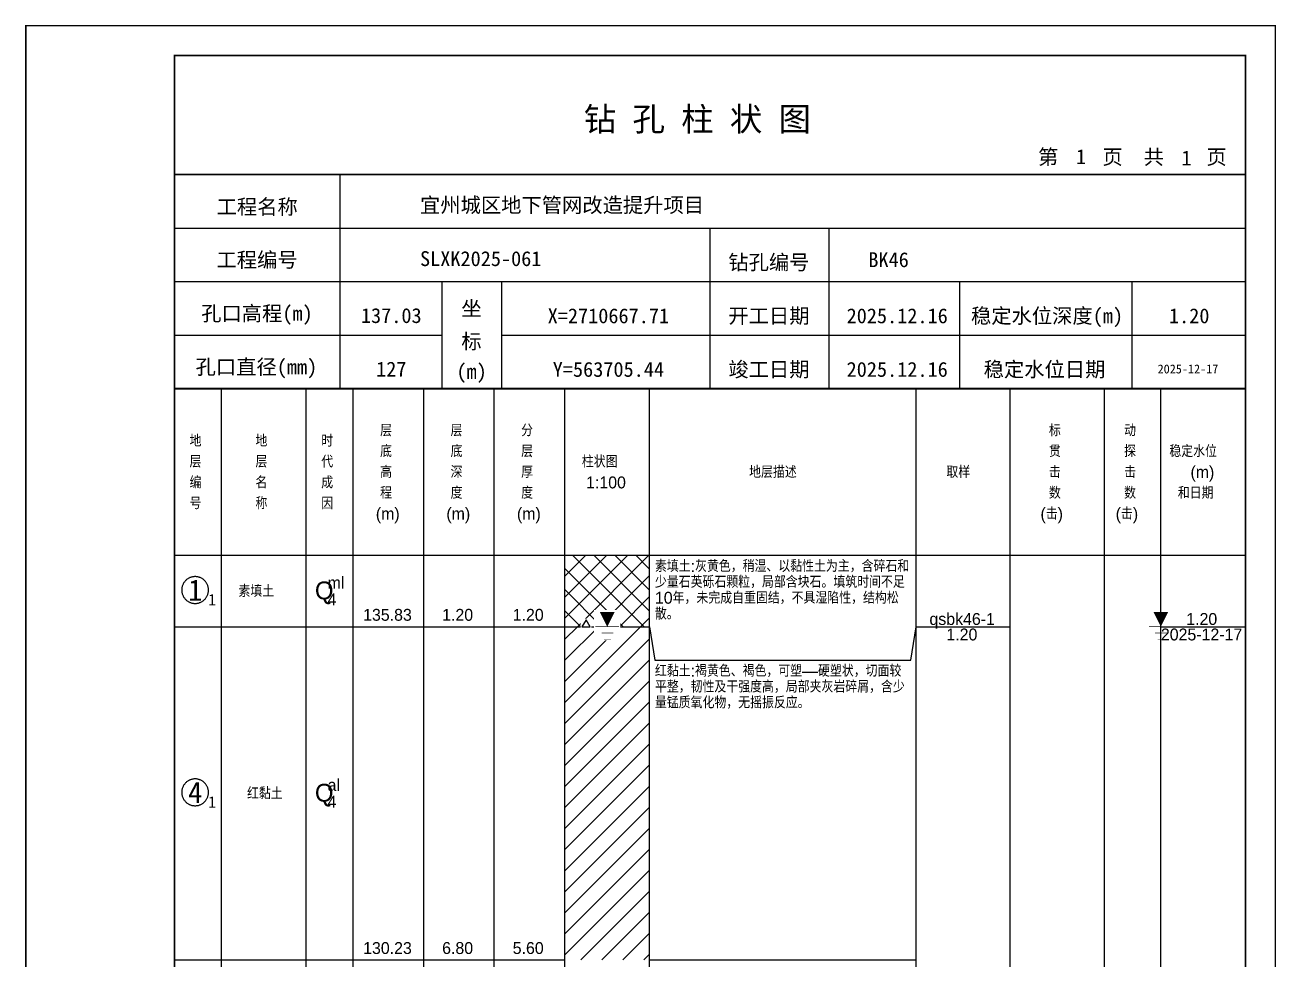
# Model space of a CAD drawing. Header units: millimetres. Extents: x 12489 to 89920, y 4630 to 4927.
# Drawn here: x 22389.3 to 22599.6, y 4769.7 to 4926.8 of the extents above; entities that cross this region are included whole.
import ezdxf
from ezdxf.enums import TextEntityAlignment as Align

# ---------------------------------------------------------------- set-up
doc = ezdxf.new("R2010")
doc.units = ezdxf.units.MM
doc.layers.add('ZZT_TC', color=7, linetype='Continuous')
doc.styles.add('成果图图块', font='', dxfattribs={"height": 2.5})
doc.styles.add('成果图模板', font='')
doc.styles.add('成果图模板标题', font='simhei.ttf')
doc.styles.add('成果图表体', font='Comfont.shx', dxfattribs={"height": 2, "bigfont": 'Hztxt12a.shx'})
doc.styles.get('成果图图块').set_extended_font_data('FangSong_GB2312')
doc.styles.get('成果图模板').set_extended_font_data('FangSong_GB2312')

# ---------------------------------------------------------------- blocks, each defined once
blk = doc.blocks.new('DCBH-1-1-1002', base_point=(0.3, -0.11))
at = {"layer": 'ZZT_TC', "color": 7}
blk.add_polyline3d([(-0.19, 2.31, 0), (-0.3, 2.31, 0), (-0.41, 2.3, 0), (-0.52, 2.29, 0), (-0.63, 2.27, 0), (-0.73, 2.24, 0), (-0.84, 2.21, 0), (-0.95, 2.18, 0), (-1.05, 2.14, 0), (-1.15, 2.09, 0), (-1.25, 2.04, 0), (-1.35, 1.99, 0), (-1.44, 1.93, 0), (-1.53, 1.87, 0), (-1.62, 1.8, 0), (-1.7, 1.73, 0), (-1.78, 1.65, 0), (-1.86, 1.57, 0), (-1.93, 1.49, 0), (-2, 1.4, 0), (-2.06, 1.31, 0), (-2.12, 1.22, 0), (-2.17, 1.12, 0), (-2.22, 1.02, 0), (-2.27, 0.92, 0), (-2.31, 0.82, 0), (-2.34, 0.71, 0), (-2.37, 0.61, 0), (-2.4, 0.5, 0), (-2.41, 0.39, 0), (-2.43, 0.28, 0), (-2.44, 0.17, 0), (-2.44, 0.06, 0), (-2.44, -0.05, 0), (-2.43, -0.16, 0), (-2.41, -0.27, 0), (-2.4, -0.38, 0), (-2.37, -0.49, 0), (-2.34, -0.6, 0), (-2.31, -0.7, 0), (-2.27, -0.8, 0), (-2.22, -0.9, 0), (-2.17, -1, 0), (-2.12, -1.1, 0), (-2.06, -1.19, 0), (-2, -1.28, 0), (-1.93, -1.37, 0), (-1.86, -1.45, 0), (-1.78, -1.53, 0), (-1.7, -1.61, 0), (-1.62, -1.68, 0), (-1.53, -1.75, 0), (-1.44, -1.81, 0), (-1.35, -1.87, 0), (-1.25, -1.93, 0), (-1.15, -1.98, 0), (-1.05, -2.02, 0), (-0.95, -2.06, 0), (-0.84, -2.1, 0), (-0.73, -2.13, 0), (-0.63, -2.15, 0), (-0.52, -2.17, 0), (-0.41, -2.18, 0), (-0.3, -2.19, 0), (-0.19, -2.19, 0), (-0.08, -2.19, 0), (0.03, -2.18, 0), (0.14, -2.17, 0), (0.25, -2.15, 0), (0.36, -2.13, 0), (0.47, -2.1, 0), (0.57, -2.06, 0), (0.67, -2.02, 0), (0.77, -1.98, 0), (0.87, -1.93, 0), (0.97, -1.87, 0), (1.06, -1.81, 0), (1.15, -1.75, 0), (1.24, -1.68, 0), (1.32, -1.61, 0), (1.4, -1.53, 0), (1.48, -1.45, 0), (1.55, -1.37, 0), (1.62, -1.28, 0), (1.68, -1.19, 0), (1.74, -1.1, 0), (1.8, -1, 0), (1.85, -0.9, 0), (1.89, -0.8, 0), (1.93, -0.7, 0), (1.97, -0.6, 0), (2, -0.49, 0), (2.02, -0.38, 0), (2.04, -0.27, 0), (2.05, -0.16, 0), (2.06, -0.05, 0), (2.06, 0.06, 0), (2.06, 0.17, 0), (2.05, 0.28, 0), (2.04, 0.39, 0), (2.02, 0.5, 0), (2, 0.61, 0), (1.97, 0.71, 0), (1.93, 0.82, 0), (1.89, 0.92, 0), (1.85, 1.02, 0), (1.8, 1.12, 0), (1.74, 1.22, 0), (1.68, 1.31, 0), (1.62, 1.4, 0), (1.55, 1.49, 0), (1.48, 1.57, 0), (1.4, 1.65, 0), (1.32, 1.73, 0), (1.24, 1.8, 0), (1.15, 1.87, 0), (1.06, 1.93, 0), (0.97, 1.99, 0), (0.87, 2.04, 0), (0.77, 2.09, 0), (0.67, 2.14, 0), (0.57, 2.18, 0), (0.47, 2.21, 0), (0.36, 2.24, 0), (0.25, 2.27, 0), (0.14, 2.29, 0), (0.03, 2.3, 0), (-0.08, 2.31, 0), (-0.19, 2.31, 0)], dxfattribs=at)
at = {"style": '成果图图块'}
blk.add_text('1', height=3.57, dxfattribs=at).set_placement((-0.16, -1.74), align=Align.CENTER)
blk.add_text('1', height=1.91, dxfattribs=at).set_placement((2.03, -2.53))
blk = doc.blocks.new('DCBH-1-1-1003', base_point=(0.3, -0.11))
at = {"layer": 'ZZT_TC', "color": 7}
blk.add_polyline3d([(-0.19, 2.31, 0), (-0.3, 2.31, 0), (-0.41, 2.3, 0), (-0.52, 2.29, 0), (-0.63, 2.27, 0), (-0.73, 2.24, 0), (-0.84, 2.21, 0), (-0.95, 2.18, 0), (-1.05, 2.14, 0), (-1.15, 2.09, 0), (-1.25, 2.04, 0), (-1.35, 1.99, 0), (-1.44, 1.93, 0), (-1.53, 1.87, 0), (-1.62, 1.8, 0), (-1.7, 1.73, 0), (-1.78, 1.65, 0), (-1.86, 1.57, 0), (-1.93, 1.49, 0), (-2, 1.4, 0), (-2.06, 1.31, 0), (-2.12, 1.22, 0), (-2.17, 1.12, 0), (-2.22, 1.02, 0), (-2.27, 0.92, 0), (-2.31, 0.82, 0), (-2.34, 0.71, 0), (-2.37, 0.61, 0), (-2.4, 0.5, 0), (-2.41, 0.39, 0), (-2.43, 0.28, 0), (-2.44, 0.17, 0), (-2.44, 0.06, 0), (-2.44, -0.05, 0), (-2.43, -0.16, 0), (-2.41, -0.27, 0), (-2.4, -0.38, 0), (-2.37, -0.49, 0), (-2.34, -0.6, 0), (-2.31, -0.7, 0), (-2.27, -0.8, 0), (-2.22, -0.9, 0), (-2.17, -1, 0), (-2.12, -1.1, 0), (-2.06, -1.19, 0), (-2, -1.28, 0), (-1.93, -1.37, 0), (-1.86, -1.45, 0), (-1.78, -1.53, 0), (-1.7, -1.61, 0), (-1.62, -1.68, 0), (-1.53, -1.75, 0), (-1.44, -1.81, 0), (-1.35, -1.87, 0), (-1.25, -1.93, 0), (-1.15, -1.98, 0), (-1.05, -2.02, 0), (-0.95, -2.06, 0), (-0.84, -2.1, 0), (-0.73, -2.13, 0), (-0.63, -2.15, 0), (-0.52, -2.17, 0), (-0.41, -2.18, 0), (-0.3, -2.19, 0), (-0.19, -2.19, 0), (-0.08, -2.19, 0), (0.03, -2.18, 0), (0.14, -2.17, 0), (0.25, -2.15, 0), (0.36, -2.13, 0), (0.47, -2.1, 0), (0.57, -2.06, 0), (0.67, -2.02, 0), (0.77, -1.98, 0), (0.87, -1.93, 0), (0.97, -1.87, 0), (1.06, -1.81, 0), (1.15, -1.75, 0), (1.24, -1.68, 0), (1.32, -1.61, 0), (1.4, -1.53, 0), (1.48, -1.45, 0), (1.55, -1.37, 0), (1.62, -1.28, 0), (1.68, -1.19, 0), (1.74, -1.1, 0), (1.8, -1, 0), (1.85, -0.9, 0), (1.89, -0.8, 0), (1.93, -0.7, 0), (1.97, -0.6, 0), (2, -0.49, 0), (2.02, -0.38, 0), (2.04, -0.27, 0), (2.05, -0.16, 0), (2.06, -0.05, 0), (2.06, 0.06, 0), (2.06, 0.17, 0), (2.05, 0.28, 0), (2.04, 0.39, 0), (2.02, 0.5, 0), (2, 0.61, 0), (1.97, 0.71, 0), (1.93, 0.82, 0), (1.89, 0.92, 0), (1.85, 1.02, 0), (1.8, 1.12, 0), (1.74, 1.22, 0), (1.68, 1.31, 0), (1.62, 1.4, 0), (1.55, 1.49, 0), (1.48, 1.57, 0), (1.4, 1.65, 0), (1.32, 1.73, 0), (1.24, 1.8, 0), (1.15, 1.87, 0), (1.06, 1.93, 0), (0.97, 1.99, 0), (0.87, 2.04, 0), (0.77, 2.09, 0), (0.67, 2.14, 0), (0.57, 2.18, 0), (0.47, 2.21, 0), (0.36, 2.24, 0), (0.25, 2.27, 0), (0.14, 2.29, 0), (0.03, 2.3, 0), (-0.08, 2.31, 0), (-0.19, 2.31, 0)], dxfattribs=at)
at = {"style": '成果图图块'}
blk.add_text('4', height=3.57, dxfattribs=at).set_placement((-0.16, -1.74), align=Align.CENTER)
blk.add_text('1', height=1.91, dxfattribs=at).set_placement((2.03, -2.53))
blk = doc.blocks.new('gkcjsw.dwg')
blk.add_wipeout([(-2.2, -2.29), (2.2, -2.29), (2.2, 2.83), (-2.2, 2.83)])
at = {"color": 7, "const_width": 0.1}
blk.add_lwpolyline([(-1.02, 2.63), (0.98, 2.63), (-0.02, 0.13)], close=True, dxfattribs=at)
for points in [[(-2, 0), (2, 0)], [(-0.96, -1.04), (1.04, -1.04)], [(-0.53, -2.09), (0.63, -2.09)]]:
    blk.add_lwpolyline(points, dxfattribs=at)
blk = doc.blocks.new('gkwdsw.dwg')
blk.add_wipeout([(-2.2, -2.29), (2.2, -2.29), (2.2, 2.7), (-2.2, 2.7)])
at = {"color": 7}
blk.add_lwpolyline([(0, 0, 0, 2.5, 0), (0, 2.5, 0, 0, 0)], format="xyseb", dxfattribs=at)
at = {"color": 7, "const_width": 0.1}
for points in [[(-2, 0), (2, 0)], [(-0.96, -1.04), (1.04, -1.04)], [(-0.53, -2.09), (0.63, -2.09)]]:
    blk.add_lwpolyline(points, dxfattribs=at)
blk = doc.blocks.new('gkqy4.dwg')
blk.add_wipeout([(-0.89, -0.2), (0.89, -0.2), (0.89, 1.38), (-0.89, 1.38)])
at = {"color": 7}
blk.add_lwpolyline([(-0.01, 1.18), (-0.69, 0), (0.69, 0)], close=True, dxfattribs=at)
blk = doc.blocks.new('钻孔柱状图路桥昇龙制图梁世成校核莫家里.dwg46', base_point=(25, 236))
for p, q in [((52.82, 236), (52.82, 272)), ((25, 263), (205, 263)), ((115, 236), (115, 263)), ((135, 236), (135, 263)), ((25, 254), (205, 254)), ((70, 236), (70, 254)), ((80, 236), (80, 254)), ((157, 236), (157, 254)), ((185.95, 236), (185.95, 254)), ((25, 245), (70, 245)), ((80, 245), (205, 245))]:
    blk.add_line(p, q)
for points, const_width in [([(0, 0), (210, 0), (210, 297), (0, 297)], 0.25), ([(25, 5), (205, 5), (205, 292), (25, 292)], 0.3)]:
    blk.add_lwpolyline(points, close=True, dxfattribs=dict(const_width=const_width))
at = {"const_width": 0.3}
for points in [[(25, 272), (205, 272)], [(25, 236), (205, 236)]]:
    blk.add_lwpolyline(points, dxfattribs=at)
for s, height, style, p in [('钻 孔 柱 状 图', 4, '成果图模板标题', (93.8, 279.31)), ('第', 2.5, '成果图模板', (170.12, 273.7)), ('页', 2.5, '成果图模板', (180.96, 273.7)), ('共', 2.5, '成果图模板', (187.88, 273.7)), ('页', 2.5, '成果图模板', (198.44, 273.7)), ('工程名称', 2.5, '成果图模板', (32.07, 265.32)), ('宜州城区地下管网改造提升项目', 2.5, '成果图模板', (66.26, 265.61)), ('工程编号', 2.5, '成果图模板', (32.05, 256.41)), ('SLXK2025-061', 2.5, '成果图模板', (66.26, 256.61)), ('钻孔编号', 2.5, '成果图模板', (118.08, 256)), ('BK46', 2.5, '成果图模板', (141.61, 256.43)), ('孔口高程(m)', 2.5, '成果图模板', (29.48, 247.41)), ('坐', 2.5, '成果图模板', (73.21, 248.24)), ('开工日期', 2.5, '成果图模板', (118.08, 247)), ('稳定水位深度(m)', 2.5, '成果图模板', (158.86, 247)), ('标', 2.5, '成果图模板', (73.21, 242.7)), ('孔口直径(mm)', 2.5, '成果图模板', (28.54, 238.41)), ('(m) ', 2.5, '成果图模板', (72.38, 237.65)), ('竣工日期', 2.5, '成果图模板', (118.08, 238)), ('稳定水位日期', 2.5, '成果图模板', (160.99, 238))]:
    blk.add_text(s, height=height, dxfattribs=dict(style=style)).set_placement(p)
at = {"style": '成果图模板'}
for s, height, p in [('1', 2.5, (177.35, 273.74)), ('1', 2.5, (195.08, 273.53)), ('137.03', 2.5, (61.43, 247.04)), ('X=2710667.71', 2.5, (97.92, 247)), ('2025.12.16', 2.5, (146.46, 247)), ('1.20', 2.5, (195.54, 247)), ('127', 2.5, (61.43, 238.04)), ('Y=563705.44', 2.5, (97.92, 238)), ('2025.12.16', 2.5, (146.46, 238)), ('2025-12-17', 1.5, (195.33, 238.57))]:
    blk.add_text(s, height=height, dxfattribs=at).set_placement(p, align=Align.CENTER)

msp = doc.modelspace()

# ---------------------------------------------------------------- hatches: boundary and pattern name
at = {"linetype": 'Continuous'}
h = msp.add_hatch(dxfattribs=at)
h.set_pattern_fill('GKSTT', scale=0.5, style=0, pattern_type=2)
h.set_pattern_definition([(45, (0, 0), (-1.76776695, 1.76776695), []), (135, (0, 0), (-1.76776695, -1.76776695), [])])
h.paths.add_polyline_path([(22480.06, 4825.71), (22494.29, 4825.71), (22494.29, 4837.71), (22480.06, 4837.71)])
h = msp.add_hatch(dxfattribs=at)
h.set_pattern_fill('GKNXT', scale=0.5, style=0, pattern_type=2)
h.set_pattern_definition([(45, (0, 0), (-1.76776695, 1.76776695), [])])
h.paths.add_polyline_path([(22480.06, 4769.71), (22494.29, 4769.71), (22494.29, 4825.71), (22480.06, 4825.71)])

# ---------------------------------------------------------------- linework, layer by layer
at = {"color": 0}
for p, q in [((22414.45, 4837.71), (22422.35, 4837.71)), ((22414.45, 4825.71), (22414.45, 4837.71)), ((22422.35, 4825.71), (22422.35, 4837.71)), ((22414.45, 4825.71), (22422.35, 4825.71)), ((22414.45, 4825.71), (22422.35, 4825.71)), ((22414.45, 4769.71), (22414.45, 4825.71)), ((22422.35, 4769.71), (22422.35, 4825.71)), ((22414.45, 4769.71), (22422.35, 4769.71))]:
    msp.add_line(p, q, dxfattribs=at)
for points in [[(22414.45, 4865.71), (22422.35, 4865.71)], [(22414.45, 4837.71), (22414.45, 4865.71)], [(22422.35, 4837.71), (22422.35, 4865.71)], [(22422.35, 4865.71), (22436.58, 4865.71)], [(22422.35, 4837.71), (22422.35, 4865.71)], [(22436.58, 4837.71), (22436.58, 4865.71)], [(22436.58, 4865.71), (22444.49, 4865.71)], [(22436.58, 4837.71), (22436.58, 4865.71)], [(22444.49, 4837.71), (22444.49, 4865.71)], [(22444.49, 4865.71), (22456.35, 4865.71)], [(22444.49, 4837.71), (22444.49, 4865.71)], [(22456.35, 4837.71), (22456.35, 4865.71)], [(22456.35, 4865.71), (22468.2, 4865.71)], [(22456.35, 4837.71), (22456.35, 4865.71)], [(22468.2, 4837.71), (22468.2, 4865.71)], [(22468.2, 4865.71), (22480.06, 4865.71)], [(22468.2, 4837.71), (22468.2, 4865.71)], [(22480.06, 4837.71), (22480.06, 4865.71)], [(22480.06, 4865.71), (22494.29, 4865.71)], [(22480.06, 4837.71), (22480.06, 4865.71)], [(22494.29, 4837.71), (22494.29, 4865.71)], [(22494.29, 4865.71), (22539.11, 4865.71)], [(22494.29, 4837.71), (22494.29, 4865.71)], [(22539.11, 4837.71), (22539.11, 4865.71)], [(22539.11, 4865.71), (22554.92, 4865.71)], [(22539.11, 4837.71), (22539.11, 4865.71)], [(22554.92, 4837.71), (22554.92, 4865.71)], [(22554.92, 4865.71), (22570.73, 4865.71)], [(22554.92, 4837.71), (22554.92, 4865.71)], [(22570.73, 4837.71), (22570.73, 4865.71)], [(22570.73, 4865.71), (22580.22, 4865.71)], [(22570.73, 4837.71), (22570.73, 4865.71)], [(22580.22, 4837.71), (22580.22, 4865.71)], [(22580.22, 4865.71), (22594.45, 4865.71)], [(22580.22, 4837.71), (22580.22, 4865.71)], [(22594.45, 4837.71), (22594.45, 4865.71)], [(22414.45, 4837.71), (22422.35, 4837.71)], [(22414.45, 4643.71), (22414.45, 4837.71)], [(22414.45, 4837.71), (22422.35, 4837.71)], [(22422.35, 4643.71), (22422.35, 4837.71)], [(22422.35, 4837.71), (22436.58, 4837.71)], [(22422.35, 4643.71), (22422.35, 4837.71)], [(22422.35, 4837.71), (22436.58, 4837.71)], [(22422.35, 4837.71), (22436.58, 4837.71)], [(22422.35, 4825.71), (22422.35, 4837.71)], [(22436.58, 4643.71), (22436.58, 4837.71)], [(22436.58, 4825.71), (22436.58, 4837.71)], [(22436.58, 4837.71), (22444.49, 4837.71)], [(22436.58, 4643.71), (22436.58, 4837.71)], [(22436.58, 4837.71), (22444.49, 4837.71)], [(22436.58, 4837.71), (22444.49, 4837.71)], [(22436.58, 4825.71), (22436.58, 4837.71)], [(22444.49, 4643.71), (22444.49, 4837.71)], [(22444.49, 4825.71), (22444.49, 4837.71)], [(22444.49, 4837.71), (22456.35, 4837.71)], [(22444.49, 4643.71), (22444.49, 4837.71)], [(22444.49, 4837.71), (22456.35, 4837.71)], [(22444.49, 4837.71), (22456.35, 4837.71)], [(22444.49, 4825.71), (22444.49, 4837.71)], [(22456.35, 4643.71), (22456.35, 4837.71)], [(22456.35, 4825.71), (22456.35, 4837.71)], [(22456.35, 4837.71), (22468.2, 4837.71)], [(22456.35, 4643.71), (22456.35, 4837.71)], [(22456.35, 4837.71), (22468.2, 4837.71)], [(22456.35, 4837.71), (22468.2, 4837.71)], [(22456.35, 4825.71), (22456.35, 4837.71)], [(22468.2, 4643.71), (22468.2, 4837.71)], [(22468.2, 4825.71), (22468.2, 4837.71)], [(22468.2, 4837.71), (22480.06, 4837.71)], [(22468.2, 4643.71), (22468.2, 4837.71)], [(22468.2, 4837.71), (22480.06, 4837.71)], [(22468.2, 4837.71), (22480.06, 4837.71)], [(22468.2, 4825.71), (22468.2, 4837.71)], [(22480.06, 4643.71), (22480.06, 4837.71)], [(22480.06, 4825.71), (22480.06, 4837.71)], [(22480.06, 4837.71), (22494.29, 4837.71)], [(22480.06, 4643.71), (22480.06, 4837.71)], [(22480.06, 4837.71), (22494.29, 4837.71)], [(22494.29, 4643.71), (22494.29, 4837.71)], [(22494.29, 4837.71), (22539.11, 4837.71)], [(22494.29, 4643.71), (22494.29, 4837.71)], [(22494.29, 4837.71), (22539.11, 4837.71)], [(22494.29, 4825.71), (22494.29, 4837.71)], [(22539.11, 4643.71), (22539.11, 4837.71)], [(22539.11, 4825.71), (22539.11, 4837.71)], [(22539.11, 4837.71), (22554.92, 4837.71)], [(22539.11, 4643.71), (22539.11, 4837.71)], [(22539.11, 4837.71), (22554.92, 4837.71)], [(22554.92, 4643.71), (22554.92, 4837.71)], [(22554.92, 4837.71), (22570.73, 4837.71)], [(22554.92, 4643.71), (22554.92, 4837.71)], [(22554.92, 4837.71), (22570.73, 4837.71)], [(22570.73, 4643.71), (22570.73, 4837.71)], [(22570.73, 4837.71), (22580.22, 4837.71)], [(22570.73, 4643.71), (22570.73, 4837.71)], [(22570.73, 4837.71), (22580.22, 4837.71)], [(22580.22, 4837.71), (22594.45, 4837.71)], [(22580.22, 4837.71), (22594.45, 4837.71)], [(22594.45, 4643.71), (22594.45, 4837.71)], [(22422.35, 4825.71), (22436.58, 4825.71)], [(22422.35, 4825.71), (22436.58, 4825.71)], [(22422.35, 4769.71), (22422.35, 4825.71)], [(22436.58, 4769.71), (22436.58, 4825.71)], [(22436.58, 4825.71), (22444.49, 4825.71)], [(22436.58, 4825.71), (22444.49, 4825.71)], [(22436.58, 4769.71), (22436.58, 4825.71)], [(22444.49, 4769.71), (22444.49, 4825.71)], [(22444.49, 4825.71), (22456.35, 4825.71)], [(22444.49, 4825.71), (22456.35, 4825.71)], [(22444.49, 4769.71), (22444.49, 4825.71)], [(22456.35, 4769.71), (22456.35, 4825.71)], [(22456.35, 4825.71), (22468.2, 4825.71)], [(22456.35, 4825.71), (22468.2, 4825.71)], [(22456.35, 4769.71), (22456.35, 4825.71)], [(22468.2, 4769.71), (22468.2, 4825.71)], [(22468.2, 4825.71), (22480.06, 4825.71)], [(22468.2, 4825.71), (22480.06, 4825.71)], [(22468.2, 4769.71), (22468.2, 4825.71)], [(22480.06, 4769.71), (22480.06, 4825.71)], [(22494.29, 4825.71), (22495.19, 4820.11)], [(22494.29, 4769.71), (22494.29, 4825.71)], [(22538.22, 4820.11), (22539.11, 4825.71)], [(22539.11, 4769.71), (22539.11, 4825.71)], [(22539.11, 4825.71), (22554.92, 4825.71)], [(22495.19, 4820.11), (22538.22, 4820.11)], [(22422.35, 4769.71), (22436.58, 4769.71)], [(22436.58, 4769.71), (22444.49, 4769.71)], [(22444.49, 4769.71), (22456.35, 4769.71)], [(22456.35, 4769.71), (22468.2, 4769.71)], [(22468.2, 4769.71), (22480.06, 4769.71)], [(22494.29, 4769.71), (22539.11, 4769.71)]]:
    msp.add_lwpolyline(points, dxfattribs=at)
at = {"color": 7, "flags": 128}
msp.add_lwpolyline([(22480.06, 4825.71), (22494.29, 4825.71)], dxfattribs=at)

# ---------------------------------------------------------------- block references
for name, p in [('DCBH-1-1-1002', (22418.4, 4831.71)), ('gkwdsw.dwg', (22580.22, 4825.71)), ('DCBH-1-1-1003', (22418.4, 4797.71))]:
    msp.add_blockref(name, p)

# ---------------------------------------------------------------- texts
at = {"color": 0, "style": '成果图表体'}
for s, height, p in [('层', 2, (22449, 4857.71)), ('层', 2, (22460.85, 4857.71)), ('分', 2, (22472.71, 4857.71)), ('标', 2, (22561.41, 4857.71)), ('动', 2, (22574.05, 4857.71)), ('地', 2, (22416.98, 4855.96)), ('地', 2, (22428.05, 4855.96)), ('时', 2, (22439.11, 4855.96)), ('底', 2, (22449, 4854.21)), ('底', 2, (22460.85, 4854.21)), ('层', 2, (22472.71, 4854.21)), ('贯', 2, (22561.41, 4854.21)), ('探', 2, (22574.05, 4854.21)), ('稳定水位', 2, (22581.65, 4854.21)), ('层', 2, (22416.98, 4852.46)), ('层', 2, (22428.05, 4852.46)), ('代', 2, (22439.11, 4852.46)), ('高', 2, (22449, 4850.71)), ('深', 2, (22460.85, 4850.71)), ('厚', 2, (22472.71, 4850.71)), ('柱状图', 2, (22482.91, 4852.46)), ('地层描述', 2, (22511.02, 4850.71)), ('取样', 2, (22544.18, 4850.71)), ('击', 2, (22561.41, 4850.71)), ('击', 2, (22574.05, 4850.71)), ('(m)', 2, (22585.2, 4850.71)), ('编', 2, (22416.98, 4848.96)), ('名', 2, (22428.05, 4848.96)), ('成', 2, (22439.11, 4848.96)), ('1:100', 2, (22483.62, 4848.96)), ('程', 2, (22449, 4847.21)), ('度', 2, (22460.85, 4847.21)), ('度', 2, (22472.71, 4847.21)), ('数', 2, (22561.41, 4847.21)), ('数', 2, (22574.05, 4847.21)), ('和日期', 2, (22583.07, 4847.21)), ('号', 2, (22416.98, 4845.46)), ('称', 2, (22428.05, 4845.46)), ('因', 2, (22439.11, 4845.46)), ('(m)', 2, (22448.28, 4843.71)), ('(m)', 2, (22460.14, 4843.71)), ('(m)', 2, (22472, 4843.71)), ('(击)', 2, (22559.99, 4843.71)), ('(击)', 2, (22572.63, 4843.71)), ('ml', 2, (22440.18, 4832.11)), ('素填土', 2, (22425.2, 4830.71)), ('Q', 3, (22438.05, 4830.31)), ('4', 2, (22440.18, 4829.31)), ('135.83', 2, (22446.15, 4826.71)), ('1.20', 2, (22459.43, 4826.71)), ('1.20', 2, (22471.29, 4826.71)), ('qsbk46-1', 2, (22541.33, 4826.01)), ('1.20', 2, (22584.49, 4826.01)), ('1.20', 2, (22544.18, 4823.41)), ('al', 2, (22440.18, 4798.11)), ('红黏土', 2, (22426.63, 4796.71)), ('Q', 3, (22438.05, 4796.31)), ('4', 2, (22440.18, 4795.31)), ('130.23', 2, (22446.15, 4770.71)), ('6.80', 2, (22459.43, 4770.71)), ('5.60', 2, (22471.29, 4770.71))]:
    msp.add_text(s, height=height, dxfattribs=at).set_placement(p)
at = {"color": 0, "char_height": 2, "width": 43.0292, "attachment_point": 1, "line_spacing_factor": 0.8, "style": '成果图表体'}
for s, insert in [('素填土:灰黄色，稍湿、以黏性土为主，含碎石和少量石英砾石颗粒，局部含块石。填筑时间不足10年，未完成自重固结，不具湿陷性，结构松散。', (22495.19, 4836.91)), ('红黏土:褐黄色、褐色，可塑—硬塑状，切面较平整，韧性及干强度高，局部夹灰岩碎屑，含少量锰质氧化物，无摇振反应。', (22495.19, 4819.31))]:
    msp.add_mtext(s, dxfattribs=dict(at, insert=insert))

# ---------------------------------------------------------------- next in the draw order: linework, layer by layer
at = {"color": 0}
for points in [[(22580.22, 4643.71), (22580.22, 4837.71)], [(22580.22, 4643.71), (22580.22, 4837.71)], [(22580.22, 4825.71), (22594.45, 4825.71)]]:
    msp.add_lwpolyline(points, dxfattribs=at)

# ---------------------------------------------------------------- next in the draw order: block references
msp.add_blockref('gkcjsw.dwg', (22487.18, 4825.71))

# ---------------------------------------------------------------- next in the draw order: texts
at = {"color": 0, "style": '成果图表体'}
msp.add_text('2025-12-17', height=2, dxfattribs=at).set_placement((22580.23, 4823.41))

# ---------------------------------------------------------------- next in the draw order: block references
msp.add_blockref('gkwdsw.dwg', (22487.18, 4825.71))

# ---------------------------------------------------------------- next in the draw order: block references
msp.add_blockref('gkqy4.dwg', (22483.62, 4825.71))

# ---------------------------------------------------------------- next in the draw order: block references
msp.add_blockref('钻孔柱状图路桥昇龙制图梁世成校核莫家里.dwg46', (22414.45, 4865.71))

doc.saveas('drawing.dxf')
